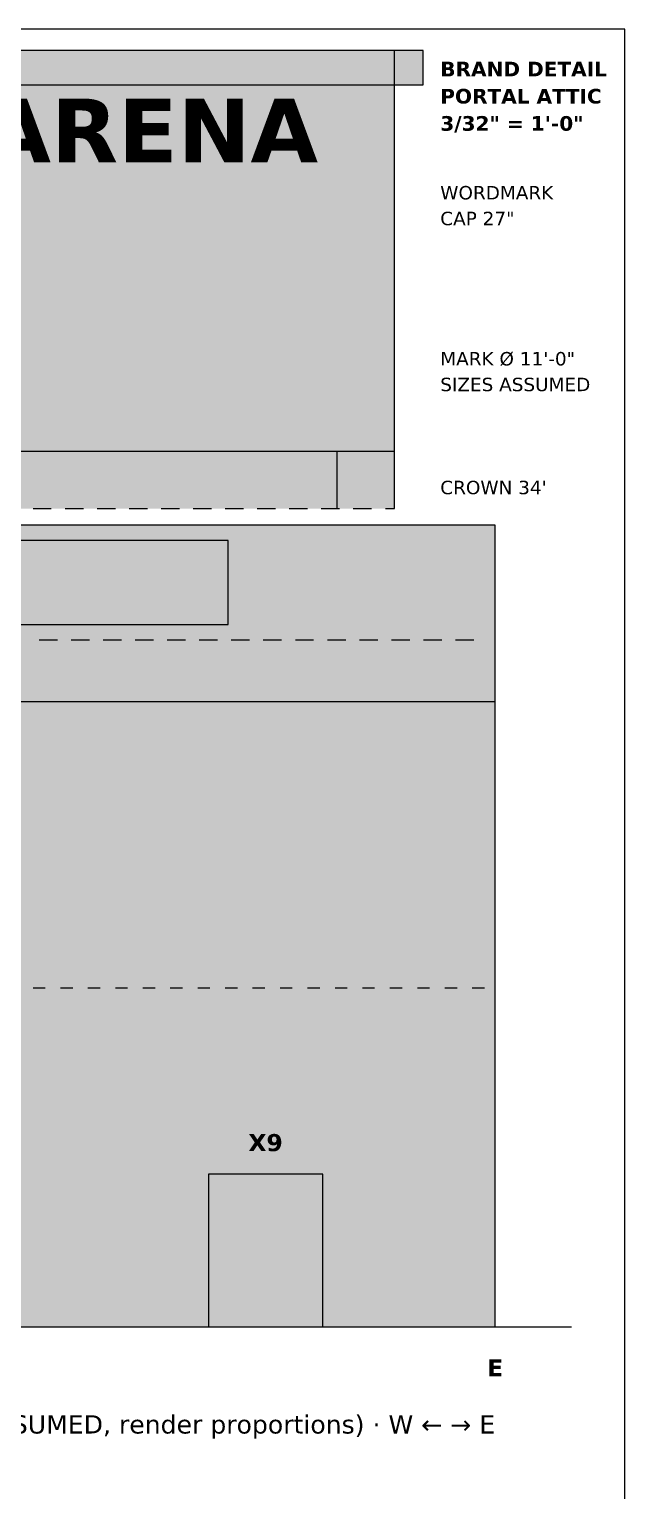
# Model space of a CAD drawing. Header units: inches. Extents: x 0.5 to 16.5, y 0.5 to 10.5.
# Drawn here: x 14.547 to 16.5, y 5.712 to 10.5 of the extents above; entities that cross this region are included whole.
import ezdxf
from ezdxf.enums import TextEntityAlignment as Align

# ---------------------------------------------------------------- set-up
doc = ezdxf.new("R2010")
doc.units = ezdxf.units.IN
doc.header["$MEASUREMENT"] = 0
for name, color, linetype in [('A-ELEV-DOOR', 7, 'Continuous'), ('A-ELEV-FILL', 7, 'Continuous'), ('A-ELEV-HIDN', 7, 'Continuous'), ('A-ELEV-IDEN', 7, 'Continuous'), ('A-ELEV-OTLN', 7, 'Continuous'), ('A-ELEV-SIGN', 7, 'Continuous'), ('G-ANNO-TTLB', 7, 'Continuous')]:
    doc.layers.add(name, color=color, linetype=linetype)
doc.styles.add('KS-BOLD', font='DejaVuSans-Bold.ttf')
doc.styles.add('KS-REG', font='DejaVuSans.ttf')

msp = doc.modelspace()

# ---------------------------------------------------------------- hatches: boundary and pattern name
at = {"layer": 'A-ELEV-DOOR', "true_color": 0x5a5a5a}
msp.add_hatch(color=7, dxfattribs=at).paths.add_polyline_path([(15.1349, 6.25), (15.5099, 6.25), (15.5099, 6.75), (15.1349, 6.75)])
at = {"layer": 'A-ELEV-FILL', "true_color": 0xd8ccb0}
msp.add_hatch(color=7, dxfattribs=at).paths.add_polyline_path([(11.62, 8.93), (15.745, 8.93), (15.745, 10.43), (11.62, 10.43)])
at = {"layer": 'A-ELEV-FILL', "true_color": 0xcdcdcd}
msp.add_hatch(color=7, dxfattribs=at).paths.add_polyline_path([(6.0125, 6.25), (16.075, 6.25), (16.075, 8.875), (6.0125, 8.875)])
at = {"layer": 'A-ELEV-FILL', "true_color": 0xe4e4e4}
msp.add_hatch(color=7, dxfattribs=at).paths.add_polyline_path([(2.95, 6.25), (16.075, 6.25), (16.075, 8.2969), (2.95, 8.2969)])
at = {"layer": 'A-ELEV-OTLN', "true_color": 0xd8ccb0}
msp.add_hatch(color=7, dxfattribs=at).paths.add_polyline_path([(11.5262, 10.3175), (15.8387, 10.3175), (15.8387, 10.43), (11.5262, 10.43)])

# ---------------------------------------------------------------- linework, layer by layer
at = {"layer": 'A-ELEV-DOOR'}
msp.add_lwpolyline([(15.1349, 6.25), (15.5099, 6.25), (15.5099, 6.75), (15.1349, 6.75)], close=True, dxfattribs=at)
at = {"layer": 'A-ELEV-HIDN'}
for p, q in [((14.56, 8.93), (14.62, 8.93)), ((14.665, 8.93), (14.725, 8.93)), ((14.77, 8.93), (14.83, 8.93)), ((14.875, 8.93), (14.935, 8.93)), ((14.98, 8.93), (15.04, 8.93)), ((15.085, 8.93), (15.145, 8.93)), ((15.19, 8.93), (15.25, 8.93)), ((15.295, 8.93), (15.355, 8.93)), ((15.4, 8.93), (15.46, 8.93)), ((15.505, 8.93), (15.565, 8.93)), ((15.61, 8.93), (15.67, 8.93)), ((15.715, 8.93), (15.745, 8.93)), ((14.58, 8.5), (14.64, 8.5)), ((14.685, 8.5), (14.745, 8.5)), ((14.79, 8.5), (14.85, 8.5)), ((14.895, 8.5), (14.955, 8.5)), ((15, 8.5), (15.06, 8.5)), ((15.105, 8.5), (15.165, 8.5)), ((15.21, 8.5), (15.27, 8.5)), ((15.315, 8.5), (15.375, 8.5)), ((15.42, 8.5), (15.48, 8.5)), ((15.525, 8.5), (15.585, 8.5)), ((15.63, 8.5), (15.69, 8.5)), ((15.735, 8.5), (15.795, 8.5)), ((15.84, 8.5), (15.9, 8.5)), ((15.945, 8.5), (16.005, 8.5)), ((14.56, 7.3594), (14.6, 7.3594)), ((14.65, 7.3594), (14.69, 7.3594)), ((14.74, 7.3594), (14.78, 7.3594)), ((14.83, 7.3594), (14.87, 7.3594)), ((14.92, 7.3594), (14.96, 7.3594)), ((15.01, 7.3594), (15.05, 7.3594)), ((15.1, 7.3594), (15.14, 7.3594)), ((15.19, 7.3594), (15.23, 7.3594)), ((15.28, 7.3594), (15.32, 7.3594)), ((15.37, 7.3594), (15.41, 7.3594)), ((15.46, 7.3594), (15.5, 7.3594)), ((15.55, 7.3594), (15.59, 7.3594)), ((15.64, 7.3594), (15.68, 7.3594)), ((15.73, 7.3594), (15.77, 7.3594)), ((15.82, 7.3594), (15.86, 7.3594)), ((15.91, 7.3594), (15.95, 7.3594)), ((16, 7.3594), (16.04, 7.3594))]:
    msp.add_line(p, q, dxfattribs=at)
at = {"layer": 'A-ELEV-OTLN'}
for p, q in [((15.745, 8.93), (15.745, 10.43)), ((14.2544, 9.1175), (15.745, 9.1175)), ((15.5575, 8.93), (15.5575, 9.1175)), ((2.7, 6.25), (16.325, 6.25))]:
    msp.add_line(p, q, dxfattribs=at)
for points in [[(11.5262, 10.3175), (15.8387, 10.3175), (15.8387, 10.43), (11.5262, 10.43)], [(6.0125, 6.25), (16.075, 6.25), (16.075, 8.875), (6.0125, 8.875)], [(2.95, 6.25), (16.075, 6.25), (16.075, 8.2969), (2.95, 8.2969)]]:
    msp.add_lwpolyline(points, close=True, dxfattribs=at)
at = {"layer": 'A-ELEV-SIGN'}
msp.add_lwpolyline([(12.325, 8.55), (15.2, 8.55), (15.2, 8.825), (12.325, 8.825)], close=True, dxfattribs=at)
at = {"layer": 'G-ANNO-TTLB'}
msp.add_lwpolyline([(0.5, 0.5), (16.5, 0.5), (16.5, 10.5), (0.5, 10.5)], close=True, dxfattribs=at)

# ---------------------------------------------------------------- texts
at = {"layer": 'A-ELEV-IDEN'}
for s, height, style, p in [('BRAND DETAIL', 0.048, 'KS-BOLD', (15.895, 10.3456)), ('PORTAL ATTIC', 0.048, 'KS-BOLD', (15.895, 10.2566)), ('3/32" = 1\'-0"', 0.048, 'KS-BOLD', (15.895, 10.1675)), ('WORDMARK', 0.044, 'KS-REG', (15.895, 9.9425)), ('CAP 27"', 0.044, 'KS-REG', (15.895, 9.8581)), ('MARK Ø 11\'-0"', 0.044, 'KS-REG', (15.895, 9.3987)), ('SIZES ASSUMED', 0.044, 'KS-REG', (15.895, 9.3144)), ("CROWN 34'", 0.044, 'KS-REG', (15.895, 8.9769))]:
    msp.add_text(s, height=height, dxfattribs=dict(at, style=style)).set_placement(p)
at = {"layer": 'A-ELEV-IDEN', "style": 'KS-BOLD'}
for s, p in [('X9', (15.3224, 6.825)), ('E', (16.075, 6.0875))]:
    msp.add_text(s, height=0.056, dxfattribs=at).set_placement(p, align=Align.CENTER)
at = {"layer": 'A-ELEV-IDEN', "style": 'KS-REG'}
msp.add_text("portal 44' w x 50' h, 28' arch, crown 34' (ASSUMED, render proportions) · W ← → E", height=0.06, dxfattribs=at).set_placement((16.075, 5.9), align=Align.RIGHT)
at = {"layer": 'A-ELEV-SIGN', "style": 'KS-BOLD'}
msp.add_text('TROJAN HORSE ARENA', height=0.208333, dxfattribs=at).set_placement((13.6825, 10.0644), align=Align.CENTER)

doc.saveas('drawing.dxf')
